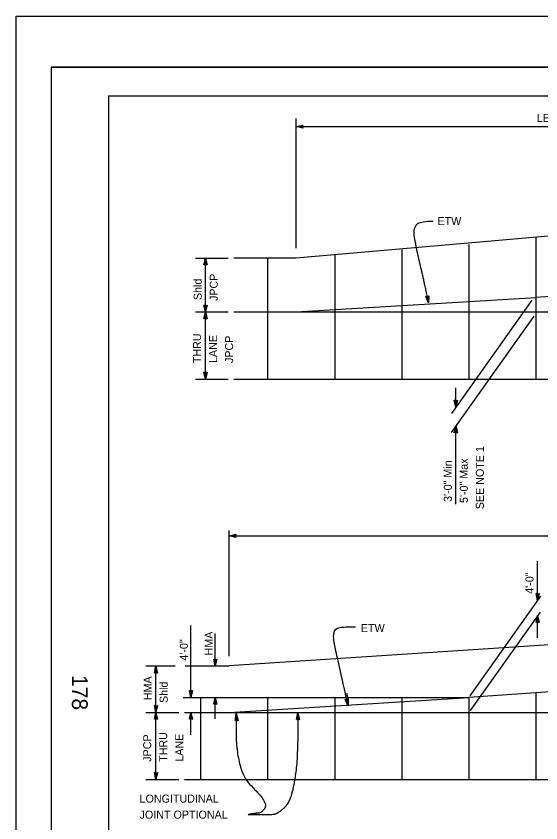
# Model space of a CAD drawing. Extents: x -894 to 866, y -476 to 714.
# Drawn here: x -894 to -436, y 8 to 714 of the extents above; entities that cross this region are included whole.
import ezdxf

# ---------------------------------------------------------------- set-up
doc = ezdxf.new("R2010")
doc.units = 0
for name, color, linetype in [('10 Sheet Format', 7, 'Continuous'), ('56 Stage 3 Anno', 7, 'Continuous'), ('57 Undefined', 7, 'Continuous'), ('60 Nongeo Data', 7, 'Continuous')]:
    doc.layers.add(name, color=color, linetype=linetype)

msp = doc.modelspace()

# ---------------------------------------------------------------- linework, layer by layer
at = {"layer": '10 Sheet Format'}
for p, q in [((-863.46, 668.96), (-863.46, -431.04)), ((-863.46, 668.96), (836.55, 668.96)), ((-813.45, 643.96), (811.55, 643.96)), ((-813.45, 643.96), (-813.45, -406.04))]:
    msp.add_line(p, q, dxfattribs=at)
for points in [[(-894.04, 713.56), (865.96, 713.56), (865.96, -476.44), (-894.04, -476.44)], [(-863.46, -431.04), (836.55, -431.04), (836.55, 668.96), (-863.46, 668.96)]]:
    msp.add_lwpolyline(points, close=True, dxfattribs=at)
at = {"layer": '56 Stage 3 Anno'}
for p, q in [((-649.59, 510.64), (-649.59, 624.23)), ((-649.59, 617.01), (161.28, 617.01)), ((-649.59, 617.01), (-649.59, 617.01)), ((-643.59, 618.34), (-643.59, 618.34)), ((-643.59, 615.67), (-643.59, 615.67)), ((-737.43, 502.12), (-708.78, 502.12)), ((-728.7, 455.03), (-728.7, 502.12)), ((-728.7, 502.12), (-728.7, 502.12)), ((-730.04, 496.12), (-730.04, 496.12)), ((-727.37, 496.12), (-727.37, 496.12)), ((-536.38, 468.54), (-536.38, 468.54)), ((-533.77, 469.09), (-533.77, 469.09)), ((-730.03, 461.03), (-730.03, 461.03)), ((-727.36, 461.03), (-727.36, 461.03)), ((-533.84, 462.94), (-533.84, 462.94)), ((-443.73, 465.22), (-513.97, 366.36)), ((-737.43, 455.03), (-708.78, 455.03)), ((-728.7, 396.4), (-728.7, 455.03)), ((-728.7, 455.03), (-728.7, 455.03)), ((-728.7, 455.03), (-728.7, 455.03)), ((-441.89, 451.44), (-514.26, 349.59)), ((-730.04, 449.03), (-730.04, 449.03)), ((-727.37, 449.03), (-727.37, 449.03)), ((-730.03, 402.4), (-730.03, 402.4)), ((-727.36, 402.4), (-727.36, 402.4)), ((-737.43, 396.4), (-708.78, 396.4)), ((-728.7, 396.4), (-728.7, 396.4)), ((-510.1, 371.81), (-510.1, 388.72)), ((-511.43, 377.81), (-511.43, 377.81)), ((-508.76, 377.81), (-508.76, 377.81)), ((-510.1, 371.81), (-510.1, 371.81)), ((-510.1, 287.11), (-510.1, 355.44)), ((-510.1, 355.44), (-510.1, 355.44)), ((-511.44, 349.44), (-511.44, 349.44)), ((-508.77, 349.44), (-508.77, 349.44)), ((-708.11, 154.17), (-708.11, 263.91)), ((-708.11, 259.32), (161.28, 259.32)), ((-708.11, 259.32), (-708.11, 259.32)), ((-702.11, 260.65), (-702.11, 260.65)), ((-702.11, 257.98), (-702.11, 257.98)), ((-438.7, 202.79), (-438.7, 237.21)), ((-436.08, 206.48), (-497.91, 119.47)), ((-440.03, 208.79), (-440.03, 208.79)), ((-437.36, 208.79), (-437.36, 208.79)), ((-438.7, 202.79), (-438.7, 202.79)), ((-436.53, 192.72), (-497.58, 106.8)), ((-440.04, 183.66), (-440.04, 183.66)), ((-438.7, 170.13), (-438.7, 189.66)), ((-438.7, 189.66), (-438.7, 189.66)), ((-437.37, 183.66), (-437.37, 183.66)), ((-741.39, 118.13), (-741.39, 180.87)), ((-720.13, 145.57), (-720.13, 173.91)), ((-721.46, 151.57), (-721.46, 151.57)), ((-718.79, 151.57), (-718.79, 151.57)), ((-780.74, 145.57), (-755.07, 145.57)), ((-772.01, 105), (-772.01, 145.29)), ((-772.01, 145.29), (-772.01, 145.29)), ((-720.13, 145.57), (-720.13, 145.57)), ((-773.35, 139.29), (-773.35, 139.29)), ((-770.68, 139.29), (-770.68, 139.29)), ((-742.72, 124.13), (-742.72, 124.13)), ((-740.05, 124.13), (-740.05, 124.13)), ((-741.39, 118.13), (-741.39, 118.13)), ((-720.13, 99.3), (-720.13, 118.13)), ((-720.13, 118.13), (-720.13, 118.13)), ((-606.77, 116.25), (-606.77, 116.25)), ((-604.16, 116.8), (-604.16, 116.8)), ((-773.34, 111), (-773.34, 111)), ((-770.67, 111), (-770.67, 111)), ((-721.47, 112.13), (-721.47, 112.13)), ((-718.8, 112.13), (-718.8, 112.13)), ((-604.24, 110.66), (-604.24, 110.66)), ((-780.74, 105), (-752.09, 105)), ((-773.35, 99), (-773.35, 99)), ((-772.01, 46.37), (-772.01, 105)), ((-772.01, 105), (-772.01, 105)), ((-772.01, 105), (-772.01, 105)), ((-770.68, 99), (-770.68, 99)), ((-742.73, 99), (-742.73, 99)), ((-741.39, 85.47), (-741.39, 105)), ((-741.39, 105), (-741.39, 105)), ((-740.06, 99), (-740.06, 99)), ((-701.8, 103.9), (-701.8, 103.9)), ((-648.13, 104.73), (-648.13, 104.73)), ((-646.49, 98.81), (-646.49, 98.81)), ((-702.83, 97.84), (-702.83, 97.84)), ((-700.16, 97.98), (-700.16, 97.98)), ((-649.16, 98.67), (-649.16, 98.67)), ((-773.34, 52.37), (-773.34, 52.37)), ((-770.67, 52.37), (-770.67, 52.37)), ((-780.74, 46.37), (-752.09, 46.37)), ((-772.01, 46.37), (-772.01, 46.37))]:
    msp.add_line(p, q, dxfattribs=at)
for points in [[(-643.59, 615.67), (-649.59, 617.01), (-643.59, 618.34), (-643.8, 617.98), (-648.2, 617.01), (-643.8, 616.02), (-644.01, 616.38), (-646.83, 617.01), (-644.02, 617.63), (-644.23, 617.27), (-645.45, 617), (-644.23, 616.73), (-644.39, 617.01), (-643.59, 618.34), (-644.39, 617.01)], [(-730.04, 496.12), (-728.7, 502.12), (-727.37, 496.12), (-727.73, 496.34), (-728.7, 500.73), (-729.69, 496.34), (-729.34, 496.55), (-728.71, 499.36), (-728.08, 496.55), (-728.44, 496.76), (-728.71, 497.98), (-728.98, 496.76), (-728.7, 496.92), (-727.37, 496.12), (-728.7, 496.92)], [(-533.77, 469.09), (-533.84, 462.94), (-536.38, 468.54), (-535.99, 468.41), (-534.13, 464.3), (-534.07, 468.81), (-534.37, 468.53), (-534.41, 465.65), (-535.6, 468.27), (-535.21, 468.13), (-534.69, 467), (-534.68, 468.25), (-534.91, 468.03), (-536.38, 468.54), (-534.91, 468.03)], [(-727.36, 461.03), (-728.7, 455.03), (-730.04, 461.03), (-729.68, 460.82), (-728.71, 456.42), (-727.72, 460.82), (-728.07, 460.61), (-728.7, 457.79), (-729.33, 460.6), (-728.97, 460.39), (-728.7, 459.17), (-728.43, 460.39), (-728.7, 460.23), (-730.04, 461.03), (-728.7, 460.23)], [(-730.04, 449.03), (-728.7, 455.03), (-727.37, 449.03), (-727.73, 449.24), (-728.7, 453.64), (-729.69, 449.24), (-729.34, 449.45), (-728.71, 452.27), (-728.08, 449.46), (-728.44, 449.67), (-728.71, 450.89), (-728.98, 449.67), (-728.7, 449.83), (-727.37, 449.03), (-728.7, 449.83)], [(-727.36, 402.4), (-728.7, 396.4), (-730.04, 402.4), (-729.68, 402.19), (-728.71, 397.79), (-727.72, 402.19), (-728.07, 401.98), (-728.7, 399.17), (-729.33, 401.98), (-728.97, 401.76), (-728.7, 400.55), (-728.43, 401.77), (-728.7, 401.6), (-730.04, 402.4), (-728.7, 401.6)], [(-508.76, 377.81), (-510.1, 371.81), (-511.43, 377.81), (-511.07, 377.6), (-510.1, 373.2), (-509.11, 377.6), (-509.47, 377.39), (-510.1, 374.57), (-510.72, 377.38), (-510.36, 377.17), (-510.1, 375.96), (-509.82, 377.18), (-510.1, 377.01), (-511.43, 377.81), (-510.1, 377.01)], [(-511.44, 349.44), (-510.1, 355.44), (-508.77, 349.44), (-509.12, 349.66), (-510.09, 354.05), (-511.08, 349.65), (-510.73, 349.87), (-510.1, 352.68), (-509.48, 349.87), (-509.83, 350.08), (-510.1, 351.3), (-510.37, 350.08), (-510.1, 350.24), (-508.77, 349.44), (-510.1, 350.24)], [(-702.11, 257.98), (-708.11, 259.32), (-702.11, 260.65), (-702.32, 260.3), (-706.72, 259.32), (-702.32, 258.34), (-702.53, 258.69), (-705.35, 259.32), (-702.54, 259.94), (-702.75, 259.59), (-703.97, 259.32), (-702.75, 259.04), (-702.91, 259.32), (-702.11, 260.65), (-702.91, 259.32)], [(-437.36, 208.79), (-438.7, 202.79), (-440.03, 208.79), (-439.68, 208.58), (-438.71, 204.18), (-437.72, 208.58), (-438.07, 208.37), (-438.7, 205.55), (-439.33, 208.36), (-438.97, 208.15), (-438.7, 206.93), (-438.43, 208.15), (-438.7, 207.99), (-440.03, 208.79), (-438.7, 207.99)], [(-440.04, 183.66), (-438.7, 189.66), (-437.37, 183.66), (-437.73, 183.87), (-438.7, 188.27), (-439.69, 183.87), (-439.33, 184.08), (-438.71, 186.89), (-438.08, 184.08), (-438.44, 184.3), (-438.71, 185.51), (-438.98, 184.29), (-438.7, 184.46), (-437.37, 183.66), (-438.7, 184.46)], [(-718.79, 151.57), (-720.13, 145.57), (-721.46, 151.58), (-721.1, 151.36), (-720.13, 146.97), (-719.14, 151.36), (-719.49, 151.15), (-720.12, 148.34), (-720.75, 151.15), (-720.39, 150.93), (-720.12, 149.72), (-719.85, 150.94), (-720.13, 150.77), (-721.46, 151.58), (-720.13, 150.77)], [(-773.35, 139.29), (-772.01, 145.29), (-770.68, 139.29), (-771.04, 139.5), (-772.01, 143.9), (-773, 139.5), (-772.64, 139.71), (-772.01, 142.52), (-771.39, 139.71), (-771.75, 139.93), (-772.02, 141.14), (-772.29, 139.92), (-772.01, 140.09), (-770.68, 139.29), (-772.01, 140.09)], [(-740.05, 124.13), (-741.39, 118.13), (-742.72, 124.13), (-742.37, 123.92), (-741.4, 119.52), (-740.41, 123.92), (-740.76, 123.71), (-741.39, 120.89), (-742.01, 123.7), (-741.66, 123.49), (-741.39, 122.27), (-741.12, 123.49), (-741.39, 123.33), (-742.72, 124.13), (-741.39, 123.33)], [(-721.47, 112.13), (-720.13, 118.13), (-718.79, 112.13), (-719.15, 112.34), (-720.12, 116.74), (-721.11, 112.34), (-720.76, 112.55), (-720.13, 115.37), (-719.5, 112.56), (-719.86, 112.77), (-720.13, 113.98), (-720.4, 112.77), (-720.13, 112.93), (-718.79, 112.13), (-720.13, 112.93)], [(-604.16, 116.8), (-604.24, 110.66), (-606.77, 116.25), (-606.38, 116.12), (-604.53, 112.02), (-604.46, 116.52), (-604.77, 116.24), (-604.8, 113.36), (-605.99, 115.98), (-605.6, 115.85), (-605.09, 114.71), (-605.07, 115.96), (-605.31, 115.74), (-606.77, 116.25), (-605.31, 115.74)], [(-770.67, 111), (-772.01, 105), (-773.34, 111), (-772.99, 110.78), (-772.02, 106.39), (-771.03, 110.78), (-771.38, 110.57), (-772.01, 107.76), (-772.63, 110.57), (-772.28, 110.36), (-772.01, 109.14), (-771.74, 110.36), (-772.01, 110.2), (-773.34, 111), (-772.01, 110.2)], [(-773.35, 99), (-772.01, 105), (-770.68, 99), (-771.04, 99.21), (-772.01, 103.61), (-773, 99.21), (-772.64, 99.42), (-772.01, 102.23), (-771.39, 99.42), (-771.75, 99.64), (-772.02, 100.85), (-772.29, 99.63), (-772.01, 99.8), (-770.68, 99), (-772.01, 99.8)], [(-742.73, 99), (-741.39, 105), (-740.06, 99), (-740.42, 99.21), (-741.39, 103.61), (-742.38, 99.21), (-742.02, 99.42), (-741.4, 102.23), (-740.77, 99.42), (-741.13, 99.64), (-741.4, 100.85), (-741.67, 99.63), (-741.39, 99.8), (-740.06, 99), (-741.39, 99.8)], [(-702.83, 97.84), (-701.8, 103.9), (-700.16, 97.98), (-700.52, 98.17), (-701.73, 102.51), (-702.48, 98.07), (-702.14, 98.3), (-701.66, 101.14), (-700.89, 98.37), (-701.25, 98.56), (-701.59, 99.76), (-701.8, 98.53), (-701.53, 98.71), (-700.16, 97.98), (-701.53, 98.71)], [(-649.16, 98.67), (-648.13, 104.73), (-646.49, 98.81), (-646.86, 99), (-648.06, 103.34), (-648.81, 98.9), (-648.47, 99.13), (-647.99, 101.97), (-647.22, 99.2), (-647.59, 99.39), (-647.92, 100.59), (-648.13, 99.36), (-647.86, 99.54), (-646.49, 98.81), (-647.86, 99.54)], [(-770.67, 52.37), (-772.01, 46.37), (-773.34, 52.37), (-772.99, 52.16), (-772.02, 47.76), (-771.03, 52.16), (-771.38, 51.95), (-772.01, 49.13), (-772.63, 51.94), (-772.28, 51.73), (-772.01, 50.51), (-771.74, 51.73), (-772.01, 51.57), (-773.34, 52.37), (-772.01, 51.57)]]:
    msp.add_lwpolyline(points, close=True, dxfattribs=at)
for points, degree in [([(-544.54, 511.19), (-544.59, 511.4), (-546.64, 521.33), (-546.64, 527.96), (-543.69, 532.89), (-538.67, 533.79), (-533.55, 534.44), (-529.88, 534.34)], 3), ([(-533.84, 462.94), (-538.65, 485.82), (-542.53, 501.54), (-544.54, 511.19)], 2), ([(-605.22, 115.29), (-609.68, 136.15), (-617.04, 166.05), (-617.04, 175.68), (-613.72, 180.04), (-600.96, 179.7), (-597.73, 179.7)], 3), ([(-604.48, 118.13), (-604.73, 119.3), (-604.98, 120.45), (-605.22, 121.59)], 2), ([(-604.24, 116.95), (-604.32, 117.35), (-604.4, 117.74), (-604.48, 118.13)], 2), ([(-701.8, 103.9), (-704.12, 55.5), (-674.33, 26.84), (-678.97, 17.16), (-685.94, 16.78), (-691.35, 15.61)], 2), ([(-648.13, 104.73), (-647.79, 66.57), (-652.31, 36.14), (-656.95, 24.13), (-665.08, 17.16), (-669.91, 15.08), (-691.35, 15.61)], 2)]:
    msp.add_open_spline(points, degree=degree, dxfattribs=at)
at = {"layer": '60 Nongeo Data'}
for p, q in [((161.27, 572.07), (-649.59, 502.12)), ((-440.34, 520.17), (-440.34, 396.4)), ((-557.38, 509.31), (-557.38, 396.4)), ((-498.86, 514.04), (-498.86, 396.4)), ((161.28, 513.55), (-440.34, 467.51)), ((-649.59, 502.12), (-703.93, 502.12)), ((-674.42, 502.12), (-674.42, 396.4)), ((-615.9, 504.59), (-615.9, 396.4)), ((-649.59, 455.03), (-440.34, 467.51)), ((-703.93, 455.03), (392.98, 455.03)), ((-703.93, 396.4), (392.98, 396.4)), ((174.48, 203.52), (-708.11, 145.57)), ((175.6, 163.52), (-498.86, 118.13)), ((-746.48, 145.57), (-708.11, 145.57)), ((-440.34, 122.07), (-440.34, 46.37)), ((-748.2, 118.13), (-498.86, 118.13)), ((-732.94, 118.13), (-732.94, 46.37)), ((-708.11, 105), (-498.86, 118.13)), ((-674.42, 118.13), (-674.42, 118.13)), ((-674.42, 118.13), (-674.42, 46.37)), ((-615.9, 118.13), (-615.9, 46.37)), ((-557.38, 118.13), (-557.38, 46.37)), ((-498.86, 118.13), (-498.86, 46.37)), ((-747.17, 105), (395.44, 105)), ((-747.17, 46.37), (395.44, 46.37))]:
    msp.add_line(p, q, dxfattribs=at)

# ---------------------------------------------------------------- texts
at = {"layer": '10 Sheet Format'}
msp.add_text('178', height=13.779, rotation=270, dxfattribs=at).set_placement((-845.33, 137.73))
at = {"layer": '57 Undefined'}
for s, p in [('LENGTH OF LANE DROP (SEE PROJECT PLANS)', (-439.49, 621.15)), ('ETW', (-526.13, 530.92)), ('ETW', (-593.03, 175.13)), ('LONGITUDINAL', (-786.27, 26.14)), ('JOINT OPTIONAL', (-786.27, 12.14))]:
    msp.add_text(s, height=7, dxfattribs=at).set_placement(p)
for s, p in [('JPCP', (-718.05, 464.56)), ('Shld', (-732.05, 465.42)), ('THRU', (-732.61, 410.25)), ('LANE', (-718.61, 410.4)), ('JPCP', (-704.61, 410.35)), ('SEE NOTE 1', (-485.64, 282.58)), ('3\'-0" Min', (-513.64, 288.97)), ('5\'-0" Max', (-499.64, 288.03)), ('4\'-0"', (-442.29, 208.69)), ('HMA', (-722.33, 154.83)), ('4\'-0"', (-744.12, 150.25)), ('HMA', (-775.66, 115.68)), ('Shld', (-761.66, 113.23)), ('JPCP', (-776.11, 61.86)), ('THRU', (-762.11, 61.77)), ('LANE', (-748.11, 61.92))]:
    msp.add_text(s, height=7, rotation=90, dxfattribs=at).set_placement(p)

doc.saveas('drawing.dxf')
